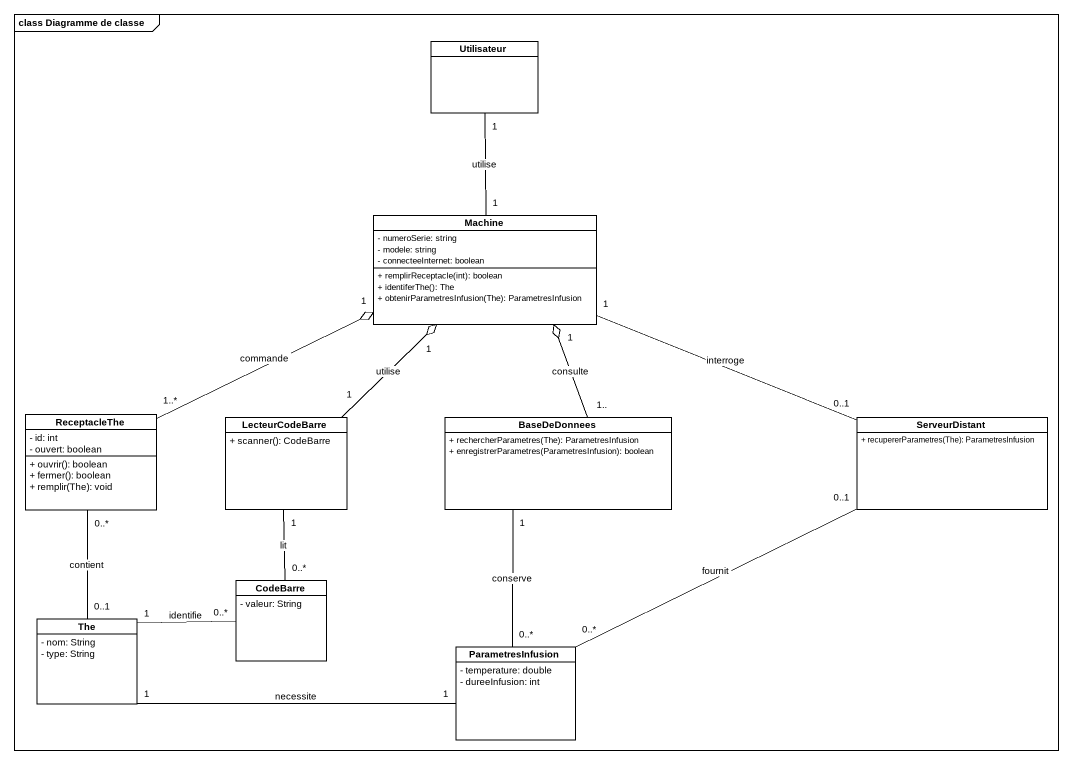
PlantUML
@startuml
mainframe class Diagramme de classe
hide circle
hide empty members
skinparam classAttributeIconSize 0
class Utilisateur
class Machine {
  - numeroSerie: string
  - modele: string
  - connecteeInternet: boolean
  + remplirReceptacle(int): boolean
  + identiferThe(): The
  + obtenirParametresInfusion(The): ParametresInfusion
}
class ReceptacleThe {
  - id: int
  - ouvert: boolean
  + ouvrir(): boolean
  + fermer(): boolean
  + remplir(The): void
}
class LecteurCodeBarre {
  + scanner(): CodeBarre
}
class BaseDeDonnees {
  + rechercherParametres(The): ParametresInfusion
  + enregistrerParametres(ParametresInfusion): boolean
}
class ServeurDistant {
  + recupererParametres(The): ParametresInfusion
}
class CodeBarre {
  - valeur: String
}
class The {
  - nom: String
  - type: String
}
class ParametresInfusion {
  - temperature: double
  - dureeInfusion: int
}
Utilisateur "1" -- "1" Machine : utilise
Machine "1" -right- "0..1" ServeurDistant : interroge
ReceptacleThe "1..*" -right-o "1" Machine : commande
ReceptacleThe "0..*" -- "0..1" The : contient
LecteurCodeBarre "1" -up-o "1" Machine : utilise
LecteurCodeBarre "1" -- "0..*" CodeBarre : lit
BaseDeDonnees "1.." -up-o "1" Machine : consulte
BaseDeDonnees "1" -- "0..*" ParametresInfusion : conserve
ServeurDistant "0..1" -left- "0..*" ParametresInfusion : fournit
CodeBarre "0..*" -left- "1" The : identifie
The "1" -right- "1" ParametresInfusion : necessite
@enduml
